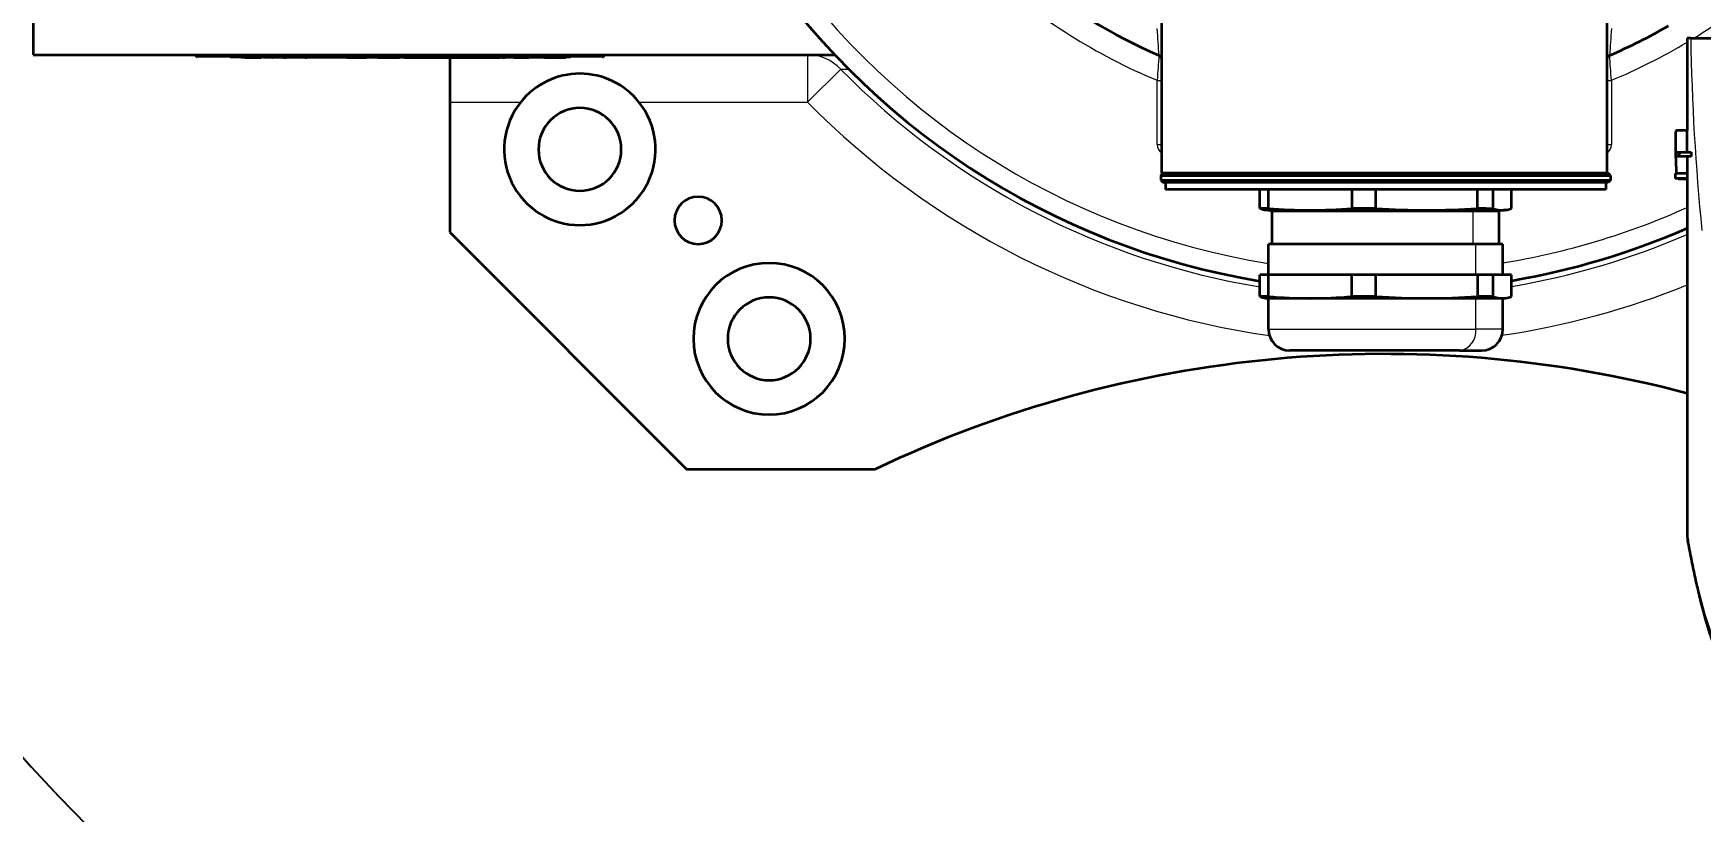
# Model space of a CAD drawing. Header units: millimetres. Extents: x 116 to 5831, y 100 to 4110.
# Drawn here: x 3984.6 to 4337, y 2499.8 to 2664.2 of the extents above; entities that cross this region are included whole.
import ezdxf

# ---------------------------------------------------------------- set-up
doc = ezdxf.new("R2010")
doc.units = ezdxf.units.MM
doc.header["$MEASUREMENT"] = 0
doc.layers.get('0').update_dxf_attribs({"lineweight": 18})
doc.layers.add('图层0000', color=7, linetype='Continuous', lineweight=25)
doc.layers.add('图层1', color=7, linetype='Continuous', lineweight=35)
doc.dimstyles.new('线性样式 (GB)', dxfattribs={"dimtxt": 2, "dimasz": 2, "dimexe": 1, "dimexo": 0.5, "dimgap": 0.5, "dimtad": 1, "dimdsep": 46, "dimcen": -2.127267, "dimclrd": 7, "dimclre": 7, "dimclrt": 7, "dimadec": 0, "dimazin": 0, "dimtfac": 0.7, "dimtmove": 0, "dimatfit": 1, "dimfxl": 1, "dimfrac": 2, "dimtolj": 1, "dimtzin": 0, "dimlwd": 18, "dimlwe": 18, "dimarcsym": 0})

# ---------------------------------------------------------------- blocks, each defined once
blk = doc.blocks.new('*D12')
at = {"layer": 'Defpoints', "color": 0}
for p in [(3795.88, 2896.76), (3651.25, 2823.83), (4270.11, 2769.69), (4270.11, 2769.69), (3795.88, 2642.62)]:
    blk.add_point(p, dxfattribs=at)
at = {"layer": '图层0000', "color": 7, "linetype": 'Continuous', "lineweight": 18}
for p, q in [((3786.23, 2899.35), (3650.74, 2935.65)), ((3786.23, 2640.03), (3650.74, 2603.73))]:
    blk.add_line(p, q, dxfattribs=at)
for start, end in [(168.68984, 174.0432), (185.9568, 191.31016)]:
    blk.add_arc((4270.11, 2769.69), 621.23, start, end, dxfattribs=at)
at = {"layer": '图层0000', "color": 7}
for points in [[(3667.44, 2890.01), (3654.46, 2893.04), (3670.06, 2930.48)], [(3654.46, 2646.34), (3667.44, 2649.37), (3670.06, 2608.91)]]:
    blk.add_solid(points, dxfattribs=at)
at = {"layer": '图层0000', "color": 7, "lineweight": -3, "insert": (3648.89, 2769.69), "char_height": 40, "attachment_point": 5, "rotation": 90}
blk.add_mtext('\\T1.25;\\W1;\\FSimSun;\\A1;30%%d', dxfattribs=at)
blk = doc.blocks.new('ViewBlk17')
at = {"layer": '图层0000', "linetype": 'Continuous', "lineweight": -3}
h = blk.add_hatch(dxfattribs=at)
h.set_pattern_fill('ANSI31', color=256, scale=63.5, style=0, pattern_type=2)
h.set_pattern_definition([(45, (0, 0), (-44.9013, 44.9013), [])])
edge = h.paths.add_edge_path(flags=16)
edge.add_arc((4270.11, 2769.69), 1470, 331.9791, 388.0209)
edge.add_spline(control_points=[(5567.8, 3460.29), (4860.44, 3434.66), (4133.05, 3900.34), (3795.88, 2896.76)], knot_values=[0, 0, 0, 0, 1, 1, 1, 1], degree=3, periodic=0)
edge.add_line((3795.88, 2896.76), (3896.59, 2869.78))
edge.add_arc((4270.11, 2769.69), 386.7, 195, 525)
edge.add_line((3896.59, 2669.6), (3795.88, 2642.62))
edge.add_spline(control_points=[(3795.88, 2642.62), (4133.05, 1639.04), (4860.44, 2104.72), (5567.8, 2079.09)], knot_values=[0, 0, 0, 0, 1, 1, 1, 1], degree=3, periodic=0)
at = {"layer": '图层0000', "color": 251, "linetype": 'Continuous', "lineweight": 18}
for p, q in [((4334.18, 2639.1), (4334.18, 2663.19)), ((4048.55, 2659.19), (4048.55, 2659.09)), ((4060.71, 2659.19), (4060.71, 2659.09)), ((4063.39, 2659.19), (4063.39, 2659.09)), ((4066.62, 2659.19), (4066.62, 2659.09)), ((4148.21, 2659.69), (4148.21, 2649.69)), ((4155.23, 2656.6), (4148.21, 2649.69)), ((4155.23, 2656.6), (4156.88, 2656.65)), ((4222.11, 2640.69), (4222.11, 2654.27)), ((4222.11, 2654.27), (4223.11, 2654.27)), ((4317.11, 2654.27), (4318.11, 2654.27)), ((4318.11, 2654.27), (4318.11, 2640.69)), ((4072.61, 2649.69), (4087.62, 2649.69)), ((4112.6, 2649.69), (4148.21, 2649.69)), ((4222.11, 2640.69), (4223.11, 2640.69)), ((4317.11, 2640.69), (4318.11, 2640.69)), ((4334.18, 2557.67), (4334.18, 2638.16)), ((4288.88, 2626.69), (4291.57, 2627.22)), ((4288.88, 2619.69), (4288.88, 2626.69)), ((4289.45, 2613.19), (4289.45, 2619.69)), ((4289.45, 2608.19), (4291.57, 2608.6)), ((4289.45, 2601.69), (4289.45, 2608.19)), ((4245.65, 2601.69), (4289.45, 2601.69)), ((4295.15, 2601.69), (4289.45, 2601.69))]:
    blk.add_line(p, q, dxfattribs=at)
at = {"layer": '图层0000', "color": 7}
blk.add_arc((4270.11, 2769.69), 386.7, 195, 165, dxfattribs=at)
at = {"layer": '图层0000', "color": 251, "linetype": 'Continuous', "lineweight": 18}
for centre, radius, start, end in [((4270.11, 2769.69), 156, 213.1292, 260.9782), ((4270.11, 2769.69), 125, 228.2851, 247.4183), ((3290.09, 2596.91), 934.52, 3.84222, 4.18951), ((5250.16, 2596.91), 934.54, 175.8105, 176.15778), ((4270.11, 2769.69), 125, 301.5701, 304.052), ((4270.11, 2769.69), 125, 292.5817, 300.7971), ((4829.45, 2671.43), 494.65, 180.955, 185.6668), ((4148.18, 2650.11), 9.58, 42.6645, 89.8384), ((5347.95, 2572.05), 1128.84, 175.55522, 175.82309), ((3192.32, 2572.06), 1128.79, 4.17691, 4.44479), ((4270.11, 2769.69), 161.21, 224.5485, 260.6171), ((4270.11, 2769.69), 171.06, 224.5485, 261.8462), ((4224.11, 2640.69), 2, 180, 240), ((4316.11, 2640.69), 2, 300, 0), ((4270.11, 2769.69), 156, 279.2358, 294.2209), ((4270.11, 2769.69), 161.21, 279.5902, 293.391), ((4270.11, 2769.69), 171.06, 278.3573, 291.9712), ((4285.39, 2601.23), 4.09, 278.3847, 6.4443), ((4337.23, 2558.32), 3.11, 180.0152, 192.1138), ((4350.41, 2560.98), 16.56, 191.5254, 191.7505), ((4339.03, 2557.64), 4.84, 179.6301, 191.2997)]:
    blk.add_arc(centre, radius, start, end, dxfattribs=at)
blk.add_open_spline([(4334.2, 2557.61), (4341.95, 2515.89), (4350, 2522.1), (4357.65, 2575.68)], degree=3, dxfattribs=at)
at = {"layer": '图层1', "color": 7, "linetype": 'Continuous', "lineweight": 35}
for p, q in [((4223.11, 2640.69), (4223.11, 2673)), ((4317.11, 2673.69), (4317.11, 2640.69)), ((3984.61, 2669.69), (3984.61, 2659.69)), ((4334.18, 2663.19), (4334.11, 2663.19)), ((4334.11, 2663.19), (4334.11, 2643.66)), ((4334.87, 2663.19), (4334.18, 2663.19)), ((4334.87, 2663.19), (4339.55, 2663.19)), ((3984.61, 2659.69), (4153.93, 2659.69)), ((4019.11, 2659.19), (4019.11, 2659.69)), ((4019.2, 2659.19), (4019.11, 2659.19)), ((4104.9, 2659.29), (4019.2, 2659.29)), ((4019.2, 2659.29), (4019.2, 2659.19)), ((4026.22, 2659.19), (4026.22, 2659.29)), ((4028.91, 2659.19), (4026.22, 2659.19)), ((4028.56, 2659.19), (4028.56, 2659.09)), ((4028.63, 2659.09), (4028.56, 2659.09)), ((4028.63, 2659.19), (4028.63, 2659.09)), ((4029.35, 2659.09), (4028.63, 2659.09)), ((4028.91, 2659.19), (4028.91, 2659.29)), ((4095.32, 2659.19), (4028.91, 2659.19)), ((4029.35, 2659.19), (4029.35, 2659.09)), ((4029.35, 2659.09), (4029.86, 2659.09)), ((4029.86, 2659.19), (4029.86, 2659.09)), ((4029.86, 2659.09), (4029.88, 2659.09)), ((4029.88, 2659.19), (4029.88, 2659.09)), ((4029.88, 2659.09), (4030.11, 2659.09)), ((4030.11, 2659.19), (4030.11, 2659.09)), ((4030.11, 2659.09), (4030.48, 2659.09)), ((4030.48, 2659.19), (4030.48, 2659.09)), ((4030.48, 2659.09), (4030.53, 2659.09)), ((4030.53, 2659.19), (4030.53, 2659.09)), ((4030.53, 2659.09), (4030.87, 2659.09)), ((4030.87, 2659.19), (4030.87, 2659.09)), ((4030.87, 2659.09), (4031.62, 2659.09)), ((4031.62, 2659.19), (4031.62, 2659.09)), ((4031.62, 2659.09), (4031.81, 2659.09)), ((4031.81, 2659.19), (4031.81, 2659.09)), ((4031.81, 2659.09), (4032.17, 2659.09)), ((4032.17, 2659.19), (4032.17, 2659.09)), ((4032.17, 2659.09), (4032.29, 2659.09)), ((4032.29, 2659.19), (4032.29, 2659.09)), ((4032.29, 2659.09), (4032.43, 2659.09)), ((4032.43, 2659.19), (4032.43, 2659.09)), ((4032.43, 2659.09), (4032.64, 2659.09)), ((4032.64, 2659.19), (4032.64, 2659.09)), ((4032.64, 2659.09), (4032.85, 2659.09)), ((4032.85, 2659.19), (4032.85, 2659.09)), ((4033.2, 2659.19), (4033.2, 2659.09)), ((4033.25, 2659.09), (4033.2, 2659.09)), ((4033.25, 2659.09), (4033.25, 2659.19)), ((4033.77, 2659.09), (4033.25, 2659.09)), ((4033.77, 2659.09), (4033.77, 2659.19)), ((4034.15, 2659.09), (4033.77, 2659.09)), ((4034.15, 2659.19), (4034.15, 2659.09)), ((4035.13, 2659.09), (4034.15, 2659.09)), ((4035.13, 2659.09), (4035.13, 2659.19)), ((4035.13, 2659.09), (4035.22, 2659.09)), ((4035.22, 2659.09), (4035.22, 2659.19)), ((4035.81, 2659.09), (4035.22, 2659.09)), ((4035.81, 2659.09), (4035.81, 2659.19)), ((4036.68, 2659.09), (4035.81, 2659.09)), ((4036.68, 2659.09), (4036.68, 2659.19)), ((4036.98, 2659.09), (4036.68, 2659.09)), ((4036.98, 2659.19), (4036.98, 2659.09)), ((4037.42, 2659.09), (4036.98, 2659.09)), ((4037.42, 2659.19), (4037.42, 2659.09)), ((4037.46, 2659.09), (4037.42, 2659.09)), ((4037.46, 2659.19), (4037.46, 2659.09)), ((4037.46, 2659.09), (4037.63, 2659.09)), ((4037.63, 2659.19), (4037.63, 2659.09)), ((4037.63, 2659.09), (4037.83, 2659.09)), ((4037.83, 2659.19), (4037.83, 2659.09)), ((4037.83, 2659.09), (4037.85, 2659.09)), ((4037.85, 2659.19), (4037.85, 2659.09)), ((4037.87, 2659.19), (4037.87, 2659.09)), ((4037.97, 2659.09), (4037.87, 2659.09)), ((4037.97, 2659.19), (4037.97, 2659.09)), ((4038.03, 2659.09), (4037.97, 2659.09)), ((4038.03, 2659.19), (4038.03, 2659.09)), ((4038.03, 2659.09), (4038.1, 2659.09)), ((4038.1, 2659.19), (4038.1, 2659.09)), ((4039.44, 2659.09), (4038.1, 2659.09)), ((4039.44, 2659.19), (4039.44, 2659.09)), ((4039.71, 2659.09), (4039.44, 2659.09)), ((4039.71, 2659.19), (4039.71, 2659.09)), ((4040.18, 2659.09), (4039.71, 2659.09)), ((4040.18, 2659.19), (4040.18, 2659.09)), ((4041.21, 2659.09), (4040.18, 2659.09)), ((4041.21, 2659.19), (4041.21, 2659.09)), ((4041.48, 2659.09), (4041.21, 2659.09)), ((4041.48, 2659.19), (4041.48, 2659.09)), ((4041.91, 2659.09), (4041.48, 2659.09)), ((4041.91, 2659.19), (4041.91, 2659.09)), ((4041.92, 2659.09), (4041.92, 2659.19)), ((4042.09, 2659.09), (4041.92, 2659.09)), ((4042.09, 2659.19), (4042.09, 2659.09)), ((4042.09, 2659.09), (4042.25, 2659.09)), ((4042.25, 2659.09), (4042.38, 2659.09)), ((4042.38, 2659.09), (4042.38, 2659.19)), ((4042.46, 2659.09), (4042.38, 2659.09)), ((4042.46, 2659.19), (4042.46, 2659.09)), ((4042.5, 2659.09), (4042.46, 2659.09)), ((4042.5, 2659.19), (4042.5, 2659.09)), ((4042.5, 2659.09), (4042.5, 2659.09)), ((4043.6, 2659.09), (4042.5, 2659.09)), ((4043.6, 2659.19), (4043.6, 2659.09)), ((4044.09, 2659.09), (4043.6, 2659.09)), ((4044.09, 2659.19), (4044.09, 2659.09)), ((4044.12, 2659.09), (4044.09, 2659.09)), ((4044.12, 2659.19), (4044.12, 2659.09)), ((4044.46, 2659.09), (4044.12, 2659.09)), ((4044.46, 2659.19), (4044.46, 2659.09)), ((4044.76, 2659.09), (4044.46, 2659.09)), ((4044.76, 2659.19), (4044.76, 2659.09)), ((4044.98, 2659.09), (4044.76, 2659.09)), ((4044.98, 2659.09), (4044.98, 2659.19)), ((4045.25, 2659.09), (4044.98, 2659.09)), ((4045.25, 2659.09), (4045.25, 2659.19)), ((4047.33, 2659.09), (4045.25, 2659.09)), ((4047.33, 2659.09), (4047.33, 2659.19)), ((4048.55, 2659.09), (4047.33, 2659.09)), ((4050.13, 2659.09), (4048.55, 2659.09)), ((4050.13, 2659.09), (4050.13, 2659.19)), ((4050.63, 2659.09), (4050.13, 2659.09)), ((4050.63, 2659.19), (4050.63, 2659.09)), ((4050.82, 2659.09), (4050.63, 2659.09)), ((4050.82, 2659.19), (4050.82, 2659.09)), ((4050.82, 2659.09), (4055.04, 2659.09)), ((4055.04, 2659.09), (4055.04, 2659.19)), ((4057.41, 2659.09), (4055.04, 2659.09)), ((4057.41, 2659.09), (4057.41, 2659.19)), ((4057.41, 2659.09), (4059.48, 2659.09)), ((4059.48, 2659.19), (4059.48, 2659.09)), ((4059.48, 2659.09), (4060.71, 2659.09)), ((4060.71, 2659.09), (4062.02, 2659.09)), ((4062.02, 2659.09), (4062.02, 2659.19)), ((4062.87, 2659.09), (4062.02, 2659.09)), ((4062.87, 2659.09), (4062.87, 2659.19)), ((4063.06, 2659.09), (4062.87, 2659.09)), ((4063.06, 2659.19), (4063.06, 2659.09)), ((4063.06, 2659.19), (4063.06, 2659.09)), ((4063.06, 2659.09), (4063.39, 2659.09)), ((4063.39, 2659.09), (4064.64, 2659.09)), ((4064.64, 2659.19), (4064.64, 2659.09)), ((4064.64, 2659.09), (4065.41, 2659.09)), ((4065.41, 2659.19), (4065.41, 2659.09)), ((4065.41, 2659.09), (4066.25, 2659.09)), ((4066.25, 2659.19), (4066.25, 2659.09)), ((4066.25, 2659.09), (4066.62, 2659.09)), ((4066.62, 2659.09), (4067.87, 2659.09)), ((4067.87, 2659.19), (4067.87, 2659.09)), ((4067.87, 2659.09), (4068.64, 2659.09)), ((4068.64, 2659.19), (4068.64, 2659.09)), ((4068.64, 2659.09), (4070.02, 2659.09)), ((4070.02, 2659.19), (4070.02, 2659.09)), ((4070.02, 2659.09), (4070.31, 2659.09)), ((4070.31, 2659.19), (4070.31, 2659.09)), ((4070.31, 2659.09), (4072.37, 2659.09)), ((4072.37, 2659.19), (4072.37, 2659.09)), ((4072.37, 2659.09), (4073.95, 2659.09)), ((4072.61, 2659.09), (4072.61, 2649.69)), ((4073.95, 2659.19), (4073.95, 2659.09)), ((4073.95, 2659.09), (4074.72, 2659.09)), ((4074.72, 2659.19), (4074.72, 2659.09)), ((4074.72, 2659.09), (4074.79, 2659.09)), ((4074.79, 2659.19), (4074.79, 2659.09)), ((4074.79, 2659.09), (4075.32, 2659.09)), ((4075.32, 2659.09), (4075.32, 2659.19)), ((4075.32, 2659.09), (4075.56, 2659.09)), ((4075.56, 2659.19), (4075.56, 2659.09)), ((4075.56, 2659.09), (4078.95, 2659.09)), ((4078.95, 2659.19), (4078.95, 2659.09)), ((4078.95, 2659.09), (4079.72, 2659.09)), ((4079.72, 2659.09), (4079.72, 2659.19)), ((4079.72, 2659.09), (4083.25, 2659.09)), ((4083.25, 2659.19), (4083.25, 2659.09)), ((4083.79, 2659.09), (4083.25, 2659.09)), ((4083.79, 2659.19), (4083.79, 2659.09)), ((4083.79, 2659.09), (4084.3, 2659.09)), ((4084.3, 2659.09), (4084.3, 2659.19)), ((4085.67, 2659.09), (4084.3, 2659.09)), ((4085.67, 2659.09), (4085.67, 2659.19)), ((4086.19, 2659.09), (4085.67, 2659.09)), ((4086.19, 2659.19), (4086.19, 2659.09)), ((4086.19, 2659.09), (4086.48, 2659.09)), ((4086.48, 2659.19), (4086.48, 2659.09)), ((4086.48, 2659.09), (4086.96, 2659.09)), ((4086.96, 2659.19), (4086.96, 2659.09)), ((4086.96, 2659.09), (4088.35, 2659.09)), ((4088.35, 2659.09), (4088.35, 2659.19)), ((4088.35, 2659.09), (4088.97, 2659.09)), ((4088.97, 2659.19), (4088.97, 2659.09)), ((4088.97, 2659.09), (4089.3, 2659.09)), ((4089.3, 2659.09), (4089.3, 2659.19)), ((4092.1, 2659.09), (4089.3, 2659.09)), ((4092.1, 2659.19), (4092.1, 2659.09)), ((4092.24, 2659.09), (4092.1, 2659.09)), ((4092.24, 2659.19), (4092.24, 2659.09)), ((4092.63, 2659.09), (4092.24, 2659.09)), ((4092.63, 2659.19), (4092.63, 2659.09)), ((4092.63, 2659.09), (4097.11, 2659.09)), ((4095.32, 2659.29), (4095.32, 2659.19)), ((4098.11, 2659.19), (4095.32, 2659.19)), ((4097.11, 2659.19), (4097.11, 2659.09)), ((4098.11, 2659.19), (4098.11, 2659.29)), ((4104.9, 2659.19), (4104.9, 2659.29)), ((4105.11, 2659.19), (4104.9, 2659.19)), ((4105.11, 2659.69), (4105.11, 2659.19)), ((4072.61, 2649.69), (4072.61, 2622.19)), ((4334.11, 2643.68), (4331.74, 2643.68)), ((4223.11, 2634.69), (4223.11, 2640.69)), ((4317.11, 2640.69), (4317.11, 2634.69)), ((4331.84, 2639.1), (4332.44, 2639.1)), ((4331.84, 2638.16), (4331.84, 2639.1)), ((4332.44, 2639.1), (4334.96, 2639.1)), ((4332.44, 2639.1), (4332.44, 2638.16)), ((4334.96, 2639.1), (4334.96, 2638.16)), ((4332.44, 2638.16), (4331.84, 2638.16)), ((4334.96, 2638.16), (4332.44, 2638.16)), ((4334.12, 2638.16), (4334.11, 2636.76)), ((4334.11, 2636.76), (4334.11, 2634.59)), ((4222.9, 2634.19), (4223.4, 2634.69)), ((4222.9, 2634.19), (4317.9, 2634.19)), ((4222.9, 2634.19), (4222.9, 2633.19)), ((4222.9, 2633.19), (4317.9, 2633.19)), ((4222.9, 2633.19), (4223.4, 2632.69)), ((4309.01, 2634.69), (4223.11, 2634.69)), ((4317.4, 2632.69), (4223.4, 2632.69)), ((4223.9, 2632.69), (4223.9, 2631.19)), ((4317.4, 2634.69), (4309.01, 2634.69)), ((4316.9, 2632.69), (4316.9, 2631.19)), ((4317.9, 2634.19), (4317.4, 2634.69)), ((4317.9, 2633.19), (4317.4, 2632.69)), ((4317.9, 2634.19), (4317.9, 2633.19)), ((4334.14, 2634.59), (4331.61, 2634.59)), ((4331.61, 2634.59), (4331.61, 2633.54)), ((4334.14, 2633.54), (4331.61, 2633.54)), ((4334.11, 2633.37), (4332.37, 2633.37)), ((4334.11, 2633.54), (4334.11, 2558.32)), ((4334.14, 2634.59), (4334.14, 2633.54)), ((4303.35, 2631.19), (4223.9, 2631.19)), ((4243.83, 2627.22), (4243.83, 2631.19)), ((4245.62, 2627.22), (4245.62, 2631.19)), ((4263.26, 2631.19), (4263.26, 2627.22)), ((4268.34, 2627.22), (4268.34, 2631.19)), ((4289.83, 2627.22), (4289.83, 2631.19)), ((4293.12, 2627.22), (4293.12, 2631.19)), ((4296.97, 2627.22), (4296.97, 2631.19)), ((4316.9, 2631.19), (4303.35, 2631.19)), ((4245.62, 2627.22), (4243.83, 2627.22)), ((4245.04, 2626.89), (4246.4, 2626.69)), ((4246.4, 2626.69), (4288.88, 2626.69)), ((4246.4, 2619.69), (4246.4, 2626.69)), ((4268.34, 2627.22), (4263.26, 2627.22)), ((4288.88, 2626.69), (4294.4, 2626.69)), ((4291.57, 2627.22), (4289.83, 2627.22)), ((4291.57, 2627.22), (4293.12, 2627.22)), ((4295.76, 2626.89), (4294.4, 2626.69)), ((4294.4, 2619.69), (4294.4, 2626.69)), ((4072.61, 2622.19), (4122.61, 2572.19)), ((4289.45, 2619.69), (4245.65, 2619.69)), ((4245.65, 2613.19), (4245.65, 2619.69)), ((4295.15, 2619.69), (4289.45, 2619.69)), ((4295.15, 2613.19), (4295.15, 2619.69)), ((4243.83, 2608.6), (4243.83, 2613.19)), ((4245.62, 2613.19), (4243.83, 2613.19)), ((4245.62, 2608.6), (4245.62, 2613.19)), ((4263.26, 2613.19), (4245.62, 2613.19)), ((4263.26, 2608.6), (4263.26, 2613.19)), ((4268.34, 2613.19), (4263.26, 2613.19)), ((4268.34, 2608.6), (4268.34, 2613.19)), ((4289.83, 2613.19), (4268.34, 2613.19)), ((4293.12, 2613.19), (4289.83, 2613.19)), ((4289.83, 2613.19), (4289.83, 2608.6)), ((4293.12, 2608.6), (4293.12, 2613.19)), ((4296.97, 2613.19), (4293.12, 2613.19)), ((4296.97, 2608.6), (4296.97, 2613.19)), ((4245.62, 2608.6), (4243.83, 2608.6)), ((4245.04, 2608.28), (4245.65, 2608.19)), ((4289.45, 2608.19), (4245.65, 2608.19)), ((4245.65, 2601.69), (4245.65, 2608.19)), ((4268.34, 2608.6), (4263.26, 2608.6)), ((4295.15, 2608.19), (4289.45, 2608.19)), ((4291.57, 2608.6), (4289.83, 2608.6)), ((4293.12, 2608.6), (4291.57, 2608.6)), ((4295.76, 2608.28), (4295.15, 2608.19)), ((4295.15, 2601.69), (4295.15, 2608.19)), ((4285.99, 2597.19), (4250.15, 2597.19)), ((4285.99, 2597.19), (4290.65, 2597.19)), ((4122.61, 2572.19), (4162.61, 2572.19))]:
    blk.add_line(p, q, dxfattribs=at)
for centre, radius, start, end in [((4270.11, 2769.69), 160, 213.1292, 260.5457), ((4270.11, 2769.69), 120, 231.1118, 246.6283), ((4270.11, 2769.69), 120, 293.3717, 300.0274), ((4222.11, 2658.62), 1, 0, 66.6283), ((4318.11, 2658.62), 1, 113.3717, 180), ((4100.11, 2639.69), 16, 38.6822, 141.3178), ((4100.11, 2639.69), 16, 141.3178, 270), ((4100.11, 2639.69), 16, 270, 38.6822), ((4100.11, 2639.69), 8.75, 90, 270), ((4100.11, 2639.69), 8.75, 270, 90), ((4179.18, 2640.94), 154.96, 359.32, 1.0082), ((4332.46, 2633.55), 0.203, 182.3382, 244.9128), ((4125.11, 2624.69), 5, 90, 270), ((4125.11, 2624.69), 5, 270, 90), ((4245.98, 2632.89), 6.07, 249.2512, 261.0844), ((4254.44, 2731.61), 104.77, 265.172, 274.828), ((4279.09, 2782.25), 155.4, 266.036, 273.964), ((4295.04, 2632.02), 5.18, 248.2022, 277.9732), ((4294.82, 2632.89), 6.07, 278.9156, 290.7488), ((4270.11, 2769.69), 160, 279.6633, 293.5782), ((4140.11, 2599.69), 16, 90, 270), ((4140.11, 2599.69), 16, 270, 90), ((4140.11, 2599.69), 8.75, 90, 270), ((4140.11, 2599.69), 8.75, 270, 90), ((4245.98, 2614.28), 6.07, 249.2512, 261.0844), ((4254.44, 2713), 104.77, 265.172, 274.828), ((4279.09, 2763.64), 155.4, 266.036, 273.964), ((4295.04, 2613.41), 5.18, 248.2022, 277.9732), ((4294.82, 2614.28), 6.07, 278.9156, 290.7488), ((4250.15, 2601.69), 4.5, 180, 269.9964), ((4290.65, 2601.69), 4.5, 270.0036, 0), ((4270.11, 2346.48), 250, 75.1672, 115.4676), ((4342.38, 2558.32), 8.26, 180.0062, 191.4051), ((4339.02, 2557.57), 4.82, 179.6058, 190.5498)]:
    blk.add_arc(centre, radius, start, end, dxfattribs=at)
for points in [[(4037.87, 2659.09), (4037.86, 2659.09), (4037.86, 2659.09), (4037.85, 2659.09)], [(4041.92, 2659.09), (4041.92, 2659.09), (4041.92, 2659.09), (4041.91, 2659.09)], [(4063.06, 2659.09), (4063.06, 2659.09), (4063.06, 2659.09), (4063.06, 2659.09)]]:
    blk.add_open_spline(points, degree=3, dxfattribs=at)
for points, degree, knots in [([(4331.74, 2643.68), (4331.7, 2643.68), (4331.61, 2642.93), (4331.61, 2640.59), (4331.67, 2637.66), (4331.74, 2636.16), (4331.83, 2634.59)], 3, [0.00045164, 0.00045164, 0.00045164, 0.00045164, 0.00270838, 0.00619058, 0.00619058, 0.01238117, 0.01238117, 0.01238117, 0.01238117]), ([(4334.28, 2556.69), (4336.31, 2545.76), (4339.97, 2533.8), (4342.71, 2528.98), (4343.98, 2527.68)], 2, [0.0007771, 0.0007771, 0.0007771, 0.4883251, 0.8371674, 1, 1, 1])]:
    blk.add_open_spline(points, degree=degree, knots=knots, dxfattribs=at)

msp = doc.modelspace()

# ---------------------------------------------------------------- linework, layer by layer
at = {"layer": '图层0000', "color": 7}
msp.add_open_spline([(3795.885, 2642.621), (4133.051, 1639.038), (4860.444, 2104.717), (5567.796, 2079.094)], degree=3, dxfattribs=at)

# ---------------------------------------------------------------- block references
msp.add_blockref('ViewBlk17', (0, 0))

# ---------------------------------------------------------------- dimensions: what is measured, and where the dimension line sits
at = {"layer": '图层0000', "color": 7, "linetype": 'Continuous', "lineweight": -3}
dim = msp.add_angular_dim_2l(base=(3651.253, 2823.834), line1=((3795.885, 2896.76), (4270.115, 2769.69)), line2=((3795.885, 2642.621), (4270.115, 2769.69)), text='\\T1.25;\\W1;\\FSimSun;<>', dimstyle='线性样式 (GB)', override={"dimscale": 1, "dimtxt": 40, "dimasz": 40, "dimexe": 20, "dimexo": 10, "dimgap": 20, "dimtad": 0, "dimtih": 0, "dimtoh": 0, "dimdec": 2, "dimlfac": 1, "dimrnd": 0, "dimzin": 8, "dimdsep": 46, "dimlunit": 2, "dimpost": '<>', "dimtxsty": 'Standard', "dimsah": 0, "dimtsz": 0, "dimcen": -42.545342, "dimdle": 0, "dimse1": 0, "dimse2": 0, "dimsd1": 0, "dimsd2": 0, "dimclrd": 7, "dimclre": 7, "dimclrt": 7, "dimaunit": 0, "dimadec": 0, "dimazin": 2, "dimtol": 0, "dimlim": 0, "dimtp": 0, "dimtm": 0, "dimtfac": 0.7, "dimtdec": 2, "dimtix": 0, "dimtofl": 1, "dimtmove": 0, "dimatfit": 3, "dimtfillclr": 0, "dimfrac": 2, "dimtzin": 0, "dimlwd": 18, "dimlwe": 18}, dxfattribs=at)
dim.commit()
dim.dimension.update_dxf_attribs({"geometry": '*D12', "text_midpoint": (3648.889, 2769.69), "dimtype": 162})

doc.saveas('drawing.dxf')
